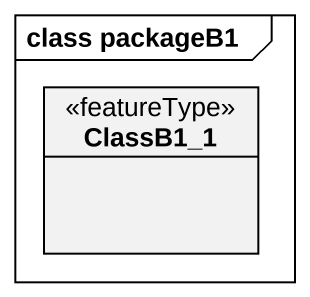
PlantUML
@startuml
mainframe class packageB1
hide circle
hide empty members
class ClassB1_1 <<featureType>>
@enduml
